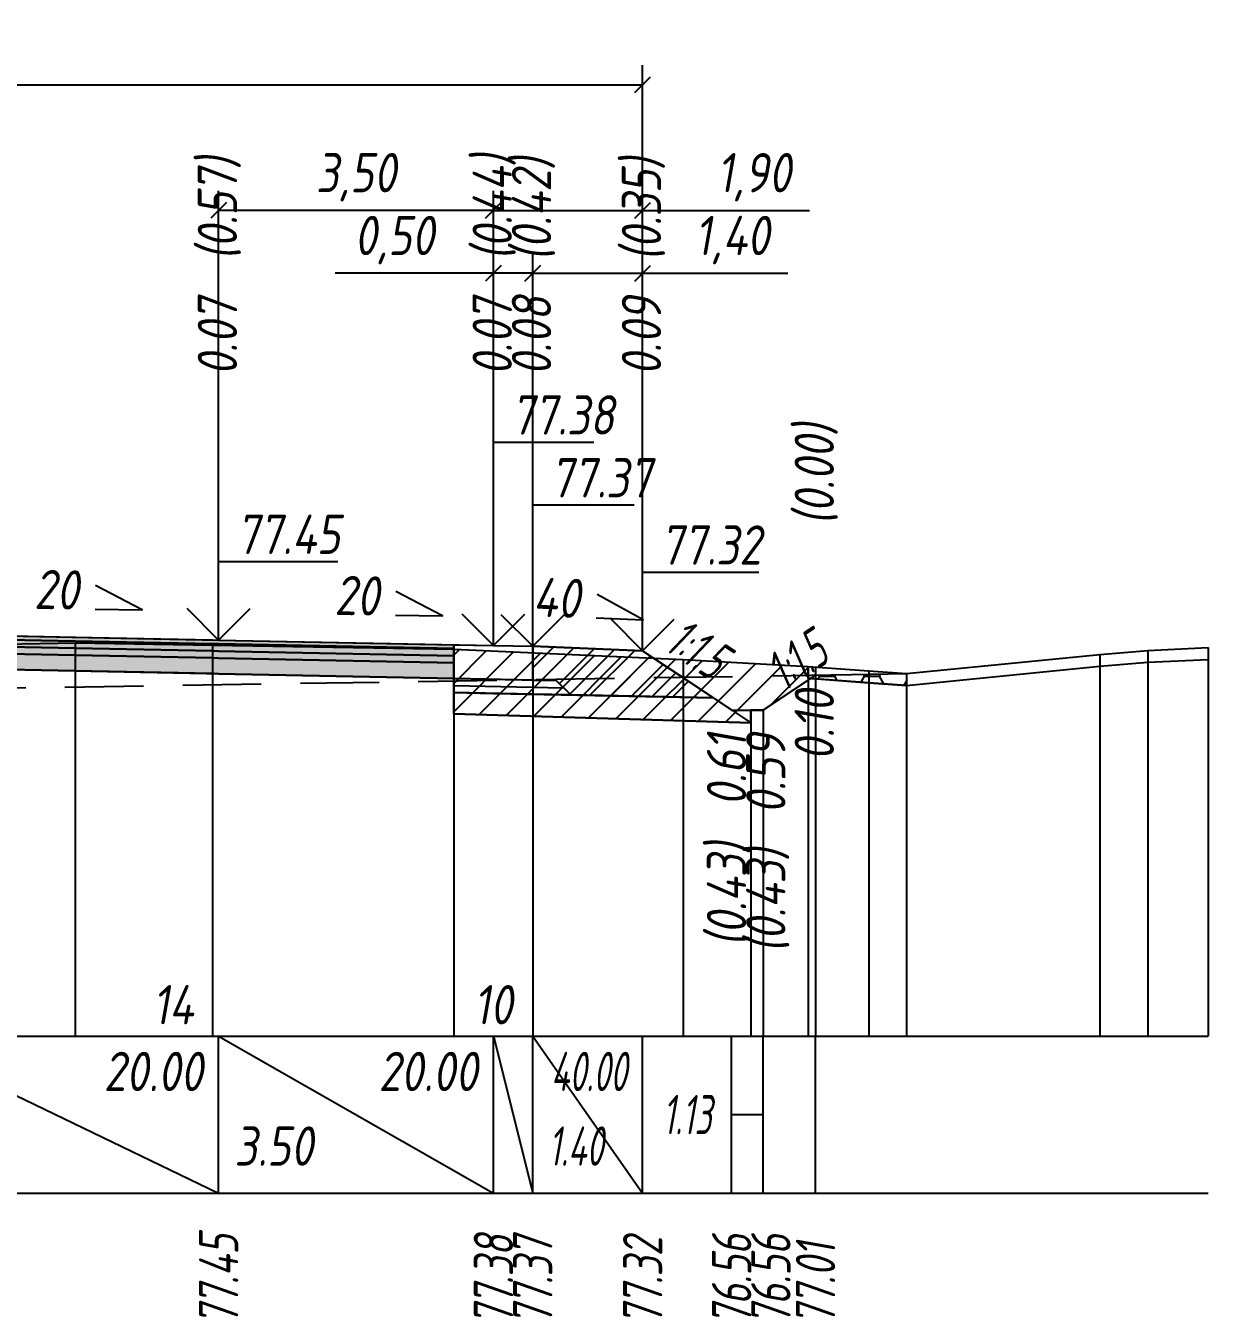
# Model space of a CAD drawing. Extents: x -717 to 1451, y -133302 to 233.
# Drawn here: x 166.6 to 241.9, y -18397.9 to -18315.7 of the extents above; entities that cross this region are included whole.
import ezdxf
from ezdxf.enums import TextEntityAlignment as Align

# ---------------------------------------------------------------- set-up
doc = ezdxf.new("R2010")
doc.units = 0
doc.linetypes.add('штриховая', pattern=[0.75, 0.5, -0.25])
for name, color, linetype in [('Интерполированный поперечник', 2, 'Continuous'), ('Код_514', 1, 'Continuous'), ('Контур_0', 7, 'Continuous'), ('Контур_2521', 7, 'Continuous'), ('Контур_2564', 7, 'Continuous'), ('Контур_2660', 7, 'Continuous'), ('Контур_2665', 7, 'Continuous'), ('Контур_400', 7, 'Continuous'), ('Контур_508', 7, 'Continuous'), ('Контур_512', 7, 'Continuous'), ('Контур_513', 7, 'Continuous'), ('Контур_818', 7, 'Continuous'), ('Красный поперечник', 1, 'Continuous'), ('Объём_2501', 7, 'Continuous'), ('Объём_2564', 7, 'Continuous'), ('Объём_2650', 7, 'Continuous'), ('Объём_2660', 7, 'Continuous'), ('Объём_2661', 7, 'Continuous'), ('Объём_2662', 7, 'Continuous'), ('Объём_2663', 7, 'Continuous'), ('Объём_2664', 7, 'Continuous'), ('Объём_2665', 7, 'Continuous'), ('Объём_2666', 7, 'Continuous'), ('Объём_2667', 7, 'Continuous'), ('Объём_2668', 7, 'Continuous'), ('Объём_2669', 7, 'Continuous'), ('Объём_2675', 7, 'Continuous'), ('Объём_2753', 7, 'Continuous'), ('Откосы', 7, 'Continuous'), ('Отметки покрытия', 7, 'Continuous'), ('Рабочие отметки', 7, 'Continuous'), ('Рабочие отметки доп.', 7, 'Continuous'), ('Слои выравнивания', 7, 'Continuous'), ('Таблица', 7, 'Continuous'), ('Уклоны проезжей части', 7, 'Continuous'), ('Черный поперечник', 3, 'Continuous')]:
    doc.layers.add(name, color=color, linetype=linetype)
for name, color, linetype, true_color in [('Контур_2540', 2, 'Continuous', 0xffff00), ('Контур_2560', 2, 'Continuous', 0xffff00), ('Контур_2561', 7, 'Continuous', 0xff8040), ('Контур_2562', 3, 'Continuous', 0x00ff00), ('Контур_2563', 7, 'Continuous', 0xff8000), ('Контур_2570', 7, 'Continuous', 0x80ff00), ('Контур_2725', 7, 'Continuous', 0x323232), ('Контур_2736', 4, 'Continuous', 0x00ffff), ('Контур_2737', 4, 'Continuous', 0x00ffff), ('Контур_2738', 4, 'Continuous', 0x00ffff), ('Контур_2739', 4, 'Continuous', 0x00ffff), ('Контур_2741', 4, 'Continuous', 0x00ffff), ('Контур_2742', 4, 'Continuous', 0x00ffff), ('Контур_2743', 4, 'Continuous', 0x00ffff), ('Контур_2744', 7, 'Continuous', 0xa4ffff), ('Контур_2745', 7, 'Continuous', 0xa4ffff), ('Контур_2747', 4, 'Continuous', 0x00ffff), ('Контур_2748', 4, 'Continuous', 0x00ffff), ('Контур_2749', 4, 'Continuous', 0x00ffff), ('Контур_2750', 4, 'Continuous', 0x00ffff), ('Контур_2751', 4, 'Continuous', 0x00ffff), ('Контур_2752', 4, 'Continuous', 0x00ffff), ('Контур_2760', 7, 'Continuous', 0x323232), ('Контур_2761', 7, 'Continuous', 0x323232), ('Контур_2762', 7, 'Continuous', 0x323232), ('Контур_2763', 7, 'Continuous', 0x323232), ('Контур_402', 7, 'Continuous', 0xff6464), ('Контур_703', 4, 'Continuous', 0x00ffff), ('Контур_705', 4, 'Continuous', 0x00ffff), ('Контур_707', 4, 'Continuous', 0x00ffff), ('Контур_720', 131, 'Continuous', 0xaaffff), ('Объём_2500', 7, 'Continuous', 0xc0c0c0), ('Объём_2520', 7, 'Continuous', 0x80ffff), ('Объём_2540', 2, 'Continuous', 0xffff00), ('Объём_2560', 2, 'Continuous', 0xffff00), ('Объём_2561', 7, 'Continuous', 0xff8040), ('Объём_2562', 3, 'Continuous', 0x00ff00), ('Объём_2563', 7, 'Continuous', 0xff8000), ('Объём_2570', 7, 'Continuous', 0x80ff00), ('Объём_2600', 7, 'Continuous', 0x808000), ('Объём_2746', 2, 'Continuous', 0xffff00)]:
    doc.layers.add(name, color=color, linetype=linetype, true_color=true_color)
doc.styles.get("Standard").update_dxf_attribs({"font": 'txt', "height": 2.5})
doc.styles.add('М', font='romand.shx', dxfattribs={"width": 0.8, "oblique": 10, "height": 2.5})
doc.dimstyles.new('ISO-25', dxfattribs={"dimtxt": 2.5, "dimasz": 2.5, "dimexe": 1.25, "dimexo": 0.625, "dimtad": 1, "dimtxsty": 'Standard', "dimcen": 2.5, "dimadec": 0, "dimazin": 0, "dimtfac": 1, "dimtmove": 0, "dimatfit": 3, "dimfxl": 1, "dimarcsym": 0})

# ---------------------------------------------------------------- blocks, each defined once
blk = doc.blocks.new('_Oblique')
at = {"color": 0, "linetype": 'ByBlock', "lineweight": -2}
blk.add_line((-0.5, -0.5), (0.5, 0.5), dxfattribs=at)
blk = doc.blocks.new('*D433')
at = {"color": 0, "lineweight": -2, "transparency": 16777216}
for p, q in [((198.897, -18354.617), (198.897, -18330.177)), ((205.897, -18354.897), (205.897, -18330.177)), ((198.897, -18331.427), (205.897, -18331.427)), ((205.897, -18331.427), (215.142, -18331.427))]:
    blk.add_line(p, q, dxfattribs=at)
at = {"layer": 'Defpoints', "color": 0, "transparency": 16777216}
for p in [(205.897, -18331.427), (198.897, -18355.242), (205.897, -18355.522)]:
    blk.add_point(p, dxfattribs=at)
at = {"color": 0, "lineweight": -2, "transparency": 16777216, "rotation": 180}
blk.add_blockref('_Oblique', (198.897, -18331.427), dxfattribs=at)
at = {"color": 0, "lineweight": -2, "transparency": 16777216}
blk.add_blockref('_Oblique', (205.897, -18331.427), dxfattribs=at)
at = {"color": 0, "transparency": 16777216, "insert": (211.602, -18329.314), "char_height": 2.5, "width": 8.75, "attachment_point": 5, "style": 'М'}
blk.add_mtext('1,40', dxfattribs=at)
blk = doc.blocks.new('*D435')
at = {"color": 0, "lineweight": -2, "transparency": 16777216}
for p, q in [((196.397, -18354.567), (196.397, -18330.177)), ((198.897, -18354.617), (198.897, -18330.177)), ((196.397, -18331.427), (186.326, -18331.427)), ((198.897, -18331.427), (196.397, -18331.427))]:
    blk.add_line(p, q, dxfattribs=at)
at = {"layer": 'Defpoints', "color": 0, "transparency": 16777216}
for p in [(198.897, -18331.427), (196.397, -18355.192), (198.897, -18355.242)]:
    blk.add_point(p, dxfattribs=at)
at = {"color": 0, "lineweight": -2, "transparency": 16777216, "rotation": 180}
blk.add_blockref('_Oblique', (196.397, -18331.427), dxfattribs=at)
at = {"color": 0, "lineweight": -2, "transparency": 16777216}
blk.add_blockref('_Oblique', (198.897, -18331.427), dxfattribs=at)
at = {"color": 0, "transparency": 16777216, "insert": (190.087, -18329.314), "char_height": 2.5, "width": 9.16667, "attachment_point": 5, "style": 'М'}
blk.add_mtext('0,50', dxfattribs=at)
blk = doc.blocks.new('*D437')
at = {"color": 0, "lineweight": -2, "transparency": 16777216}
for p, q in [((178.897, -18354.217), (178.897, -18326.177)), ((196.397, -18354.567), (196.397, -18326.177)), ((196.397, -18327.427), (178.897, -18327.427))]:
    blk.add_line(p, q, dxfattribs=at)
at = {"layer": 'Defpoints', "color": 0, "transparency": 16777216}
for p in [(178.897, -18327.427), (178.897, -18354.842), (196.397, -18355.192)]:
    blk.add_point(p, dxfattribs=at)
at = {"color": 0, "lineweight": -2, "transparency": 16777216, "rotation": 180}
blk.add_blockref('_Oblique', (178.897, -18327.427), dxfattribs=at)
at = {"color": 0, "lineweight": -2, "transparency": 16777216}
blk.add_blockref('_Oblique', (196.397, -18327.427), dxfattribs=at)
at = {"color": 0, "transparency": 16777216, "insert": (187.647, -18325.314), "char_height": 2.5, "width": 9.58333, "attachment_point": 5, "style": 'М'}
blk.add_mtext('3,50', dxfattribs=at)
blk = doc.blocks.new('*D438')
at = {"color": 0, "lineweight": -2, "transparency": 16777216}
for p, q in [((196.397, -18354.567), (196.397, -18326.177)), ((205.897, -18354.897), (205.897, -18326.177)), ((196.397, -18327.427), (205.897, -18327.427)), ((205.897, -18327.427), (216.53, -18327.427))]:
    blk.add_line(p, q, dxfattribs=at)
at = {"layer": 'Defpoints', "color": 0, "transparency": 16777216}
for p in [(196.397, -18327.427), (196.397, -18355.192), (205.897, -18355.522)]:
    blk.add_point(p, dxfattribs=at)
at = {"color": 0, "lineweight": -2, "transparency": 16777216, "rotation": 180}
blk.add_blockref('_Oblique', (196.397, -18327.427), dxfattribs=at)
at = {"color": 0, "lineweight": -2, "transparency": 16777216}
blk.add_blockref('_Oblique', (205.897, -18327.427), dxfattribs=at)
at = {"color": 0, "transparency": 16777216, "insert": (212.99, -18325.314), "char_height": 2.5, "width": 8.75, "attachment_point": 5, "style": 'М'}
blk.add_mtext('1,90', dxfattribs=at)
blk = doc.blocks.new('*D440')
at = {"color": 0, "lineweight": -2, "transparency": 16777216}
for p, q in [((110.397, -18354.897), (110.397, -18318.177)), ((205.897, -18354.897), (205.897, -18318.177)), ((110.397, -18319.427), (205.897, -18319.427))]:
    blk.add_line(p, q, dxfattribs=at)
at = {"layer": 'Defpoints', "color": 0, "transparency": 16777216}
for p in [(205.897, -18319.427), (110.397, -18355.522), (205.897, -18355.522)]:
    blk.add_point(p, dxfattribs=at)
at = {"color": 0, "lineweight": -2, "transparency": 16777216, "rotation": 180}
blk.add_blockref('_Oblique', (110.397, -18319.427), dxfattribs=at)
at = {"color": 0, "lineweight": -2, "transparency": 16777216}
blk.add_blockref('_Oblique', (205.897, -18319.427), dxfattribs=at)
at = {"color": 0, "transparency": 16777216, "insert": (158.147, -18317.314), "char_height": 2.5, "width": 10.41667, "attachment_point": 5, "style": 'М'}
blk.add_mtext('19,10', dxfattribs=at)

msp = doc.modelspace()

# ---------------------------------------------------------------- hatches: boundary and pattern name
at = {"layer": 'Объём_2563'}
h = msp.add_hatch(dxfattribs=at)
h.set_pattern_fill('ANSI31', color=256, scale=0.3)
h.paths.add_polyline_path([(201.315, -18358.278), (200.397, -18357.36), (198.897, -18357.33), (198.897, -18355.18), (205.897, -18355.46), (210.397, -18358.46)])
at = {"layer": 'Объём_2570'}
h = msp.add_hatch(dxfattribs=at)
h.set_pattern_fill('ANSI31', color=256, scale=0.2)
h.paths.add_polyline_path([(216.428, -18356.464), (216.904, -18356.5), (216.904, -18357.25), (216.428, -18357.214)])
at = {"layer": 'Объём_2600'}
h = msp.add_hatch(dxfattribs=at)
h.set_pattern_fill('ANSI31', color=6, scale=0.4)
h.paths.add_polyline_path([(213.563, -18359.237), (212.788, -18359.237), (212.788, -18360.054), (193.863, -18359.486), (193.863, -18355.364), (208.472, -18356.011), (216.428, -18356.464), (216.428, -18357.214), (216.58, -18357.226)])
h = msp.add_hatch(dxfattribs=at)
h.set_pattern_fill('HONEY', color=5, scale=0.3)
h.paths.add_polyline_path([(216.904, -18357.009), (222.704, -18356.916), (222.704, -18357.666), (220.288, -18357.5), (216.58, -18357.226)])
at = {"layer": 'Слои выравнивания'}
for color, points in [(2, [(158.147, -18354.365), (160.697, -18354.416), (161.163, -18354.425), (169.763, -18354.597), (178.51, -18354.772), (178.897, -18354.78), (193.863, -18355.079), (193.863, -18355.329), (178.897, -18355.03), (178.51, -18355.022), (169.763, -18354.847), (161.163, -18354.675), (160.697, -18354.666), (158.147, -18354.615)]), (3, [(158.147, -18354.615), (160.697, -18354.666), (161.163, -18354.675), (169.763, -18354.847), (178.51, -18355.022), (178.897, -18355.03), (193.863, -18355.329), (193.863, -18355.779), (178.897, -18355.48), (178.51, -18355.472), (169.763, -18355.297), (161.163, -18355.125), (160.697, -18355.116), (158.147, -18355.065)]), (4, [(158.147, -18355.065), (160.697, -18355.116), (161.163, -18355.125), (169.763, -18355.297), (178.51, -18355.472), (178.897, -18355.48), (193.863, -18355.779), (193.863, -18356.229), (178.897, -18355.93), (178.51, -18355.922), (169.763, -18355.747), (161.163, -18355.575), (160.697, -18355.566), (158.147, -18355.515)]), (5, [(158.147, -18355.515), (160.697, -18355.566), (161.163, -18355.575), (169.763, -18355.747), (178.51, -18355.922), (178.897, -18355.93), (193.863, -18356.229), (193.863, -18357.229), (178.897, -18356.93), (178.51, -18356.922), (169.763, -18356.747), (161.163, -18356.575), (160.697, -18356.566), (158.147, -18356.515)])]:
    msp.add_hatch(color=color, dxfattribs=at).paths.add_polyline_path(points)

# ---------------------------------------------------------------- linework, layer by layer
at = {"layer": 'Интерполированный поперечник', "linetype": 'штриховая', "ltscale": 10, "flags": 128}
msp.add_lwpolyline([(109.123, -18358.735), (222.704, -18356.916)], dxfattribs=at)
at = {"layer": 'Код_514'}
for p, q in [((158.147, -18380), (178.897, -18390)), ((178.897, -18390), (178.897, -18380)), ((178.897, -18380), (196.397, -18390)), ((196.397, -18390), (196.397, -18380)), ((196.397, -18380), (198.897, -18390)), ((198.897, -18390), (198.897, -18380)), ((198.897, -18380), (205.897, -18390)), ((205.897, -18390), (205.897, -18380)), ((211.563, -18390), (211.563, -18380)), ((213.563, -18390), (213.563, -18380)), ((216.904, -18390), (216.904, -18380)), ((211.563, -18385), (213.563, -18385))]:
    msp.add_line(p, q, dxfattribs=at)
at = {"layer": 'Контур_0', "flags": 128}
for points in [[(193.863, -18355.079), (198.897, -18355.18), (198.897, -18357.33), (193.863, -18357.229), (193.863, -18355.079), (193.863, -18355.079)], [(205.897, -18355.46), (208.425, -18357.145), (208.425, -18357.145), (208.425, -18357.145), (208.425, -18357.145), (208.425, -18357.145), (208.425, -18357.145), (208.425, -18357.145), (208.425, -18357.145), (208.425, -18357.145), (208.425, -18357.145), (208.425, -18357.145), (208.425, -18357.145), (208.425, -18357.145), (208.425, -18357.145), (211.563, -18359.237)], [(205.897, -18355.46), (208.425, -18357.145), (208.425, -18357.145), (208.425, -18357.145), (208.425, -18357.145), (208.425, -18357.145), (208.425, -18357.145), (208.425, -18357.145), (208.425, -18357.145), (208.425, -18357.145), (208.425, -18357.145), (208.425, -18357.145), (208.425, -18357.145), (208.425, -18357.145), (208.425, -18357.145), (211.563, -18359.237), (213.563, -18359.237), (216.904, -18357.009), (216.904, -18357.009), (216.904, -18357.009), (216.904, -18357.009), (216.904, -18357.009), (216.904, -18357.009), (216.904, -18357.009), (216.904, -18357.009), (216.904, -18357.009), (216.904, -18357.009), (216.904, -18357.009), (216.904, -18357.009), (216.904, -18357.009)], [(198.897, -18358.23), (193.863, -18358.129), (193.863, -18357.229), (200.397, -18357.36), (201.315, -18358.278), (198.897, -18358.23), (198.897, -18358.23)], [(198.897, -18357.33), (200.397, -18357.36), (201.315, -18358.278), (210.397, -18358.46)]]:
    msp.add_lwpolyline(points, dxfattribs=at)
at = {"layer": 'Контур_2521', "color": 250, "flags": 128}
msp.add_lwpolyline([(193.863, -18357.679), (200.856, -18357.819)], dxfattribs=at)
at = {"layer": 'Контур_2540', "flags": 128}
msp.add_lwpolyline([(196.397, -18358.18), (210.397, -18358.46), (212.788, -18360.054), (193.863, -18359.486), (193.863, -18358.129), (196.397, -18358.18), (196.397, -18358.18)], dxfattribs=at)
at = {"layer": 'Контур_2560', "flags": 128}
msp.add_lwpolyline([(198.897, -18355.18), (205.897, -18355.46), (205.897, -18355.46), (205.897, -18355.46)], dxfattribs=at)
at = {"layer": 'Контур_2561', "flags": 128}
msp.add_lwpolyline([(198.897, -18355.18), (198.897, -18355.18), (205.897, -18355.46), (205.897, -18355.46), (198.897, -18355.18)], dxfattribs=at)
at = {"layer": 'Контур_2562', "flags": 128}
msp.add_lwpolyline([(205.897, -18355.46), (205.897, -18355.46), (205.897, -18355.46), (205.897, -18355.46), (205.897, -18355.46)], dxfattribs=at)
at = {"layer": 'Контур_2563', "flags": 128}
msp.add_lwpolyline([(201.315, -18358.278), (200.397, -18357.36), (198.897, -18357.33), (198.897, -18355.18), (205.897, -18355.46), (210.397, -18358.46), (201.315, -18358.278), (201.315, -18358.278)], dxfattribs=at)
at = {"layer": 'Контур_2564', "flags": 128}
msp.add_lwpolyline([(198.897, -18355.18), (205.897, -18355.46)], dxfattribs=at)
at = {"layer": 'Контур_2570', "flags": 128}
msp.add_lwpolyline([(160.697, -18355.135), (169.763, -18354.953), (178.51, -18355.105), (193.863, -18355.364), (208.472, -18356.011), (216.428, -18356.464), (216.428, -18357.214), (220.288, -18357.5), (222.704, -18357.666), (222.704, -18357.666), (235.006, -18356.447), (238.07, -18356.191), (241.904, -18356.017)], dxfattribs=at)
at = {"layer": 'Контур_2660', "flags": 128}
msp.add_lwpolyline([(193.863, -18359.486), (212.788, -18360.054)], dxfattribs=at)
at = {"layer": 'Контур_2665', "flags": 128}
msp.add_lwpolyline([(205.897, -18355.46), (205.897, -18355.46)], dxfattribs=at)
at = {"layer": 'Контур_2725', "flags": 128}
msp.add_lwpolyline([(145.138, -18356.775), (158.147, -18356.515), (160.697, -18356.566), (161.163, -18356.575), (169.763, -18356.747), (178.51, -18356.922), (178.897, -18356.93), (193.863, -18357.229)], dxfattribs=at)
at = {"layer": 'Контур_2736', "flags": 128}
for points in [[(205.897, -18355.46), (208.425, -18357.145)], [(208.425, -18357.145), (211.563, -18359.237)]]:
    msp.add_lwpolyline(points, dxfattribs=at)
at = {"layer": 'Контур_2737', "flags": 128}
msp.add_lwpolyline([(208.425, -18357.145), (208.425, -18357.145)], dxfattribs=at)
at = {"layer": 'Контур_2738', "flags": 128}
msp.add_lwpolyline([(208.425, -18357.145), (208.425, -18357.145)], dxfattribs=at)
at = {"layer": 'Контур_2739', "flags": 128}
msp.add_lwpolyline([(208.425, -18357.145), (208.425, -18357.145)], dxfattribs=at)
at = {"layer": 'Контур_2741', "flags": 128}
msp.add_lwpolyline([(216.904, -18357.009), (216.904, -18357.009)], dxfattribs=at)
at = {"layer": 'Контур_2742', "flags": 128}
msp.add_lwpolyline([(216.904, -18357.009), (216.904, -18357.009)], dxfattribs=at)
at = {"layer": 'Контур_2743', "flags": 128}
msp.add_lwpolyline([(216.904, -18357.009), (216.904, -18357.009)], dxfattribs=at)
at = {"layer": 'Контур_2744', "flags": 128}
msp.add_lwpolyline([(216.904, -18357.009), (216.904, -18357.009)], dxfattribs=at)
msp.add_lwpolyline([(216.904, -18357.009), (216.904, -18357.009)], dxfattribs=at)
msp.add_lwpolyline([(216.904, -18357.009), (216.904, -18357.009)], dxfattribs=at)
msp.add_lwpolyline([(216.904, -18357.009), (216.904, -18357.009)], dxfattribs=at)
msp.add_lwpolyline([(216.904, -18357.009), (216.904, -18357.009)], dxfattribs=at)
msp.add_lwpolyline([(216.904, -18357.009), (216.904, -18357.009)], dxfattribs=at)
at = {"layer": 'Контур_2745', "flags": 128}
msp.add_lwpolyline([(208.425, -18357.145), (208.425, -18357.145)], dxfattribs=at)
msp.add_lwpolyline([(208.425, -18357.145), (208.425, -18357.145)], dxfattribs=at)
msp.add_lwpolyline([(208.425, -18357.145), (208.425, -18357.145)], dxfattribs=at)
msp.add_lwpolyline([(208.425, -18357.145), (208.425, -18357.145)], dxfattribs=at)
msp.add_lwpolyline([(208.425, -18357.145), (208.425, -18357.145)], dxfattribs=at)
msp.add_lwpolyline([(208.425, -18357.145), (208.425, -18357.145)], dxfattribs=at)
at = {"layer": 'Контур_2747', "flags": 128}
msp.add_lwpolyline([(208.425, -18357.145), (208.425, -18357.145)], dxfattribs=at)
at = {"layer": 'Контур_2748', "flags": 128}
msp.add_lwpolyline([(208.425, -18357.145), (208.425, -18357.145)], dxfattribs=at)
at = {"layer": 'Контур_2749', "flags": 128}
msp.add_lwpolyline([(208.425, -18357.145), (208.425, -18357.145)], dxfattribs=at)
at = {"layer": 'Контур_2750', "flags": 128}
msp.add_lwpolyline([(216.904, -18357.009), (216.904, -18357.009)], dxfattribs=at)
at = {"layer": 'Контур_2751', "flags": 128}
msp.add_lwpolyline([(216.904, -18357.009), (216.904, -18357.009)], dxfattribs=at)
at = {"layer": 'Контур_2752', "flags": 128}
msp.add_lwpolyline([(216.904, -18357.009), (216.904, -18357.009)], dxfattribs=at)
at = {"layer": 'Контур_2760', "flags": 128}
msp.add_lwpolyline([(145.138, -18354.625), (158.147, -18354.365), (160.697, -18354.416), (161.163, -18354.425), (169.763, -18354.597), (178.51, -18354.772), (178.897, -18354.78), (193.863, -18355.079)], dxfattribs=at)
at = {"layer": 'Контур_2761', "flags": 128}
msp.add_lwpolyline([(145.138, -18354.875), (158.147, -18354.615), (160.697, -18354.666), (161.163, -18354.675), (169.763, -18354.847), (178.51, -18355.022), (178.897, -18355.03), (193.863, -18355.329)], dxfattribs=at)
at = {"layer": 'Контур_2762', "flags": 128}
msp.add_lwpolyline([(145.138, -18355.325), (158.147, -18355.065), (160.697, -18355.116), (161.163, -18355.125), (169.763, -18355.297), (178.51, -18355.472), (178.897, -18355.48), (193.863, -18355.779)], dxfattribs=at)
at = {"layer": 'Контур_2763', "flags": 128}
msp.add_lwpolyline([(145.138, -18355.775), (158.147, -18355.515), (160.697, -18355.566), (161.163, -18355.575), (169.763, -18355.747), (178.51, -18355.922), (178.897, -18355.93), (193.863, -18356.229)], dxfattribs=at)
at = {"layer": 'Контур_400', "flags": 128}
msp.add_lwpolyline([(158.147, -18354.365), (178.897, -18354.78), (196.397, -18355.13), (196.397, -18355.13), (196.397, -18355.13), (196.397, -18355.13), (196.397, -18355.13), (196.397, -18355.13), (198.897, -18355.18)], dxfattribs=at)
at = {"layer": 'Контур_402', "flags": 128}
msp.add_lwpolyline([(105, -18360.009), (145.138, -18358.805), (145.138, -18356.775), (158.147, -18356.515), (193.863, -18357.229), (193.863, -18359.486), (212.788, -18360.054)], dxfattribs=at)
at = {"layer": 'Контур_508', "flags": 128}
msp.add_lwpolyline([(105, -18360.009), (145.138, -18358.805), (145.138, -18356.775), (158.147, -18356.515), (193.863, -18357.229), (193.863, -18359.486), (212.788, -18360.054), (212.788, -18359.237), (213.563, -18359.237), (216.904, -18357.009)], dxfattribs=at)
at = {"layer": 'Контур_512', "flags": 128}
msp.add_lwpolyline([(193.863, -18359.486), (212.788, -18360.054), (212.788, -18359.237), (213.563, -18359.237), (216.904, -18357.009)], dxfattribs=at)
at = {"layer": 'Контур_513', "flags": 128}
msp.add_lwpolyline([(105, -18360.009), (145.138, -18358.805), (145.138, -18356.775), (158.147, -18356.515), (193.863, -18357.229), (193.863, -18359.486), (212.788, -18360.054), (212.788, -18359.237), (213.563, -18359.237), (216.904, -18357.009)], dxfattribs=at)
at = {"layer": 'Контур_703', "flags": 128}
msp.add_lwpolyline([(205.897, -18355.46), (208.425, -18357.145)], dxfattribs=at)
at = {"layer": 'Контур_705', "flags": 128}
msp.add_lwpolyline([(208.425, -18357.145), (208.425, -18357.145)], dxfattribs=at)
at = {"layer": 'Контур_707', "flags": 128}
msp.add_lwpolyline([(213.563, -18359.237), (216.904, -18357.009)], dxfattribs=at)
at = {"layer": 'Контур_720', "flags": 128}
msp.add_lwpolyline([(211.563, -18359.237), (213.563, -18359.237)], dxfattribs=at)
at = {"layer": 'Контур_818', "flags": 128}
msp.add_lwpolyline([(105, -18359.808), (108.974, -18359.49), (109.123, -18359.485), (109.123, -18359.485), (109.774, -18359.366), (121.581, -18357.175), (121.581, -18356.425), (135.997, -18355.821), (145.138, -18355.427), (158.147, -18355.183), (160.697, -18355.135), (169.763, -18354.953), (178.51, -18355.105), (193.863, -18355.364), (208.472, -18356.011), (216.428, -18356.464), (216.428, -18357.214), (216.904, -18357.25)], dxfattribs=at)
at = {"layer": 'Красный поперечник'}
for p, q in [((158.147, -18354.365), (178.897, -18354.78)), ((178.897, -18354.78), (196.397, -18355.13)), ((196.397, -18355.13), (198.897, -18355.18)), ((198.897, -18355.18), (205.897, -18355.46)), ((205.897, -18355.46), (211.563, -18359.237)), ((213.563, -18359.237), (216.904, -18357.009)), ((216.904, -18357.009), (216.904, -18380)), ((211.563, -18359.237), (213.563, -18359.237)), ((212.788, -18359.237), (212.788, -18380)), ((213.563, -18359.237), (213.563, -18380)), ((193.863, -18359.486), (193.863, -18380)), ((212.788, -18360.054), (212.788, -18380))]:
    msp.add_line(p, q, dxfattribs=at)
at = {"layer": 'Объём_2500', "flags": 128}
msp.add_lwpolyline([(193.863, -18355.079), (198.897, -18355.18), (198.897, -18357.33), (193.863, -18357.229), (193.863, -18355.079), (193.863, -18355.079)], dxfattribs=at)
at = {"layer": 'Объём_2501', "flags": 128}
msp.add_lwpolyline([(158.147, -18354.365), (178.897, -18354.78), (196.397, -18355.13), (196.397, -18355.13), (196.397, -18355.13), (196.397, -18355.13), (196.397, -18355.13), (196.397, -18355.13), (198.897, -18355.18)], dxfattribs=at)
at = {"layer": 'Объём_2520', "color": 250, "flags": 128}
msp.add_lwpolyline([(198.897, -18358.23), (193.863, -18358.129), (193.863, -18357.229), (200.397, -18357.36), (201.315, -18358.278), (198.897, -18358.23), (198.897, -18358.23)], dxfattribs=at)
at = {"layer": 'Объём_2540', "flags": 128}
msp.add_lwpolyline([(196.397, -18358.18), (210.397, -18358.46), (212.788, -18360.054), (193.863, -18359.486), (193.863, -18358.129), (196.397, -18358.18), (196.397, -18358.18)], dxfattribs=at)
at = {"layer": 'Объём_2560', "flags": 128}
msp.add_lwpolyline([(198.897, -18355.18), (205.897, -18355.46), (205.897, -18355.46), (205.897, -18355.46)], dxfattribs=at)
at = {"layer": 'Объём_2561', "flags": 128}
msp.add_lwpolyline([(198.897, -18355.18), (198.897, -18355.18), (205.897, -18355.46), (205.897, -18355.46), (198.897, -18355.18)], dxfattribs=at)
at = {"layer": 'Объём_2562', "flags": 128}
msp.add_lwpolyline([(205.897, -18355.46), (205.897, -18355.46), (205.897, -18355.46), (205.897, -18355.46), (205.897, -18355.46)], dxfattribs=at)
at = {"layer": 'Объём_2563', "color": 250, "flags": 128}
msp.add_lwpolyline([(201.315, -18358.278), (200.397, -18357.36), (198.897, -18357.33), (198.897, -18355.18), (205.897, -18355.46), (210.397, -18358.46), (201.315, -18358.278), (201.315, -18358.278)], dxfattribs=at)
at = {"layer": 'Объём_2564', "flags": 128}
msp.add_lwpolyline([(198.897, -18355.18), (205.897, -18355.46)], dxfattribs=at)
at = {"layer": 'Объём_2570', "flags": 128}
msp.add_lwpolyline([(216.428, -18356.464), (216.904, -18356.5), (216.904, -18357.25), (216.428, -18357.214), (216.428, -18356.464), (216.428, -18356.464)], dxfattribs=at)
at = {"layer": 'Объём_2600', "color": 5, "flags": 128}
msp.add_lwpolyline([(216.904, -18357.009), (222.704, -18356.916), (222.704, -18357.666), (220.288, -18357.5), (216.58, -18357.226), (216.904, -18357.009), (216.904, -18357.009)], dxfattribs=at)
at = {"layer": 'Объём_2650', "color": 6, "flags": 128}
msp.add_lwpolyline([(213.563, -18359.237), (212.788, -18359.237), (212.788, -18360.054), (193.863, -18359.486), (193.863, -18355.364), (208.472, -18356.011), (216.428, -18356.464), (216.428, -18357.214), (216.58, -18357.226), (213.563, -18359.237), (213.563, -18359.237)], dxfattribs=at)
at = {"layer": 'Объём_2660', "flags": 128}
msp.add_lwpolyline([(193.863, -18359.486), (212.788, -18360.054)], dxfattribs=at)
at = {"layer": 'Объём_2661', "flags": 128}
msp.add_lwpolyline([(205.897, -18355.46), (208.425, -18357.145), (211.563, -18359.237)], dxfattribs=at)
at = {"layer": 'Объём_2662', "flags": 128}
msp.add_lwpolyline([(213.563, -18359.237), (216.904, -18357.009)], dxfattribs=at)
at = {"layer": 'Объём_2663', "flags": 128}
msp.add_lwpolyline([(211.563, -18359.237), (213.563, -18359.237)], dxfattribs=at)
at = {"layer": 'Объём_2664', "flags": 128}
msp.add_lwpolyline([(211.563, -18359.237), (213.563, -18359.237)], dxfattribs=at)
at = {"layer": 'Объём_2665', "flags": 128}
msp.add_lwpolyline([(205.897, -18355.46), (205.897, -18355.46)], dxfattribs=at)
at = {"layer": 'Объём_2666', "flags": 128}
for points in [[(205.897, -18355.46), (208.425, -18357.145)], [(208.425, -18357.145), (211.563, -18359.237)]]:
    msp.add_lwpolyline(points, dxfattribs=at)
at = {"layer": 'Объём_2667', "flags": 128}
for points in [[(208.425, -18357.145), (208.425, -18357.145)], [(216.904, -18357.009), (216.904, -18357.009)]]:
    msp.add_lwpolyline(points, dxfattribs=at)
at = {"layer": 'Объём_2668', "flags": 128}
for points in [[(208.425, -18357.145), (208.425, -18357.145)], [(216.904, -18357.009), (216.904, -18357.009)]]:
    msp.add_lwpolyline(points, dxfattribs=at)
at = {"layer": 'Объём_2669', "flags": 128}
for points in [[(208.425, -18357.145), (208.425, -18357.145)], [(216.904, -18357.009), (216.904, -18357.009)]]:
    msp.add_lwpolyline(points, dxfattribs=at)
at = {"layer": 'Объём_2675', "flags": 128}
for points in [[(208.425, -18357.145), (208.425, -18357.145)], [(208.425, -18357.145), (208.425, -18357.145)], [(208.425, -18357.145), (208.425, -18357.145)], [(208.425, -18357.145), (208.425, -18357.145)], [(208.425, -18357.145), (208.425, -18357.145)], [(208.425, -18357.145), (208.425, -18357.145)], [(216.904, -18357.009), (216.904, -18357.009)], [(216.904, -18357.009), (216.904, -18357.009)], [(216.904, -18357.009), (216.904, -18357.009)], [(216.904, -18357.009), (216.904, -18357.009)], [(216.904, -18357.009), (216.904, -18357.009)], [(216.904, -18357.009), (216.904, -18357.009)]]:
    msp.add_lwpolyline(points, dxfattribs=at)
at = {"layer": 'Объём_2746', "flags": 128}
msp.add_lwpolyline([(193.863, -18359.486), (193.863, -18355.364), (206.599, -18355.928), (211.563, -18359.237), (212.788, -18359.237), (212.788, -18360.054), (193.863, -18359.486), (193.863, -18359.486)], dxfattribs=at)
at = {"layer": 'Объём_2753', "flags": 128}
msp.add_lwpolyline([(193.863, -18355.079), (193.863, -18355.079)], dxfattribs=at)
at = {"layer": 'Откосы', "color": 1, "flags": 128}
for points in [[(171.035, -18352.806), (174.035, -18352.866), (171.065, -18351.306)], [(190.16, -18353.188), (193.16, -18353.248), (190.19, -18351.688)], [(202.94, -18353.37), (205.938, -18353.49), (203, -18351.872)]]:
    msp.add_lwpolyline(points, dxfattribs=at)
at = {"layer": 'Отметки покрытия', "color": 1}
for p, q in [((196.397, -18355.13), (196.397, -18342.18)), ((196.397, -18342.18), (202.797, -18342.18)), ((198.897, -18355.18), (198.897, -18346.18)), ((198.897, -18346.18), (205.347, -18346.18)), ((178.897, -18354.78), (178.897, -18349.78)), ((178.897, -18349.78), (186.497, -18349.78)), ((205.897, -18355.46), (205.897, -18350.46)), ((205.897, -18350.46), (213.297, -18350.46)), ((178.897, -18354.78), (176.897, -18352.78)), ((178.897, -18354.78), (180.897, -18352.78)), ((196.397, -18355.13), (194.397, -18353.13)), ((196.397, -18355.13), (198.397, -18353.13)), ((198.897, -18355.18), (196.897, -18353.18)), ((198.897, -18355.18), (200.897, -18353.18)), ((205.897, -18355.46), (203.897, -18353.46)), ((205.897, -18355.46), (207.897, -18353.46))]:
    msp.add_line(p, q, dxfattribs=at)
at = {"layer": 'Слои выравнивания'}
for p, q in [((193.863, -18355.079), (193.863, -18380)), ((198.897, -18355.18), (198.897, -18380))]:
    msp.add_line(p, q, dxfattribs=at)
at = {"layer": 'Слои выравнивания', "color": 2, "flags": 128}
msp.add_lwpolyline([(158.147, -18354.365), (160.697, -18354.416), (161.163, -18354.425), (169.763, -18354.597), (178.51, -18354.772), (178.897, -18354.78), (193.863, -18355.079), (193.863, -18355.329), (178.897, -18355.03), (178.51, -18355.022), (169.763, -18354.847), (161.163, -18354.675), (160.697, -18354.666), (158.147, -18354.615)], close=True, dxfattribs=at)
at = {"layer": 'Слои выравнивания', "color": 3, "flags": 128}
msp.add_lwpolyline([(158.147, -18354.615), (160.697, -18354.666), (161.163, -18354.675), (169.763, -18354.847), (178.51, -18355.022), (178.897, -18355.03), (193.863, -18355.329), (193.863, -18355.779), (178.897, -18355.48), (178.51, -18355.472), (169.763, -18355.297), (161.163, -18355.125), (160.697, -18355.116), (158.147, -18355.065)], close=True, dxfattribs=at)
at = {"layer": 'Слои выравнивания', "color": 4, "flags": 128}
msp.add_lwpolyline([(158.147, -18355.065), (160.697, -18355.116), (161.163, -18355.125), (169.763, -18355.297), (178.51, -18355.472), (178.897, -18355.48), (193.863, -18355.779), (193.863, -18356.229), (178.897, -18355.93), (178.51, -18355.922), (169.763, -18355.747), (161.163, -18355.575), (160.697, -18355.566), (158.147, -18355.515)], close=True, dxfattribs=at)
at = {"layer": 'Слои выравнивания', "color": 5, "flags": 128}
msp.add_lwpolyline([(158.147, -18355.515), (160.697, -18355.566), (161.163, -18355.575), (169.763, -18355.747), (178.51, -18355.922), (178.897, -18355.93), (193.863, -18356.229), (193.863, -18357.229), (178.897, -18356.93), (178.51, -18356.922), (169.763, -18356.747), (161.163, -18356.575), (160.697, -18356.566), (158.147, -18356.515)], close=True, dxfattribs=at)
at = {"layer": 'Таблица'}
for p, q in [((80, -18380), (241.904, -18380)), ((80, -18390), (241.904, -18390))]:
    msp.add_line(p, q, dxfattribs=at)
at = {"layer": 'Черный поперечник', "color": 7}
for p, q in [((169.763, -18354.953), (169.763, -18380)), ((178.51, -18355.105), (178.51, -18380)), ((241.904, -18355.267), (241.904, -18380)), ((193.863, -18355.364), (193.863, -18380)), ((208.472, -18356.011), (208.472, -18380)), ((235.006, -18355.697), (235.006, -18380)), ((238.07, -18355.441), (238.07, -18380)), ((216.428, -18356.464), (216.428, -18380)), ((220.288, -18356.75), (220.288, -18380)), ((222.704, -18356.916), (222.704, -18380))]:
    msp.add_line(p, q, dxfattribs=at)
at = {"layer": 'Черный поперечник', "flags": 128}
msp.add_lwpolyline([(80, -18360), (88.609, -18359.914), (96.421, -18359.744), (108.974, -18358.74), (109.123, -18358.735), (109.774, -18358.616), (121.581, -18356.425), (135.997, -18355.821), (145.138, -18355.427), (158.147, -18355.183), (160.697, -18355.135), (169.763, -18354.953), (178.51, -18355.105), (193.863, -18355.364), (208.472, -18356.011), (216.428, -18356.464), (220.288, -18356.75), (222.704, -18356.916), (235.006, -18355.697), (238.07, -18355.441), (241.904, -18355.267)], dxfattribs=at)

# ---------------------------------------------------------------- texts
at = {"layer": 'Код_514', "style": 'М', "oblique": 10}
for s, width, p in [('20.00', 0.8, (177.897, -18381)), ('20.00', 0.8, (195.397, -18381)), ('40.00', 0.6, (204.897, -18381))]:
    msp.add_text(s, height=2.5, dxfattribs=dict(at, width=width)).set_placement(p, align=Align.TOP_RIGHT)
at = {"layer": 'Код_514', "style": 'М', "oblique": 10, "width": 0.6}
msp.add_text('1.13', height=2.5, dxfattribs=at).set_placement((208.73, -18385), align=Align.MIDDLE_CENTER)
at = {"layer": 'Код_514', "style": 'М', "oblique": 10}
for s, width, p in [('3.50', 0.8, (179.897, -18389)), ('1.40', 0.6, (199.897, -18389))]:
    msp.add_text(s, height=2.5, dxfattribs=dict(at, width=width)).set_placement(p, align=Align.BOTTOM_LEFT)
at = {"layer": 'Код_514', "style": 'М', "oblique": 10, "width": 0.7}
for s, p in [('77.45', (178.897, -18398.382)), ('77.38', (196.397, -18398.382)), ('77.37', (198.897, -18398.382)), ('77.32', (205.897, -18398.382)), ('76.56', (211.563, -18398.382)), ('76.56', (214.063, -18398.382)), ('77.01', (216.904, -18398.382))]:
    msp.add_text(s, height=2.5, rotation=90, dxfattribs=at).set_placement(p, align=Align.MIDDLE_LEFT)
at = {"layer": 'Отметки покрытия', "color": 1, "style": 'М', "oblique": 10, "width": 0.8}
for s, p in [('77.38', (197.538, -18342.449)), ('77.37', (200.038, -18346.449)), ('77.45', (180.038, -18350.049)), ('77.32', (207.038, -18350.729))]:
    msp.add_text(s, height=2.5, dxfattribs=at).set_placement(p, align=Align.BOTTOM_LEFT)
at = {"layer": 'Рабочие отметки', "color": 1, "style": 'М', "oblique": 10, "width": 0.8}
for s, p in [('0.07', (178.819, -18337.93)), ('0.07', (196.319, -18337.93)), ('0.08', (198.819, -18337.93)), ('0.09', (205.819, -18337.93))]:
    msp.add_text(s, height=2.5, rotation=90, dxfattribs=at).set_placement(p, align=Align.MIDDLE_LEFT)
for s, p in [('0.10', (216.826, -18357.94)), ('0.61', (211.235, -18360.743)), ('0.59', (213.735, -18360.743))]:
    msp.add_text(s, height=2.5, rotation=90, dxfattribs=at).set_placement(p, align=Align.MIDDLE_RIGHT)
at = {"layer": 'Рабочие отметки доп.', "color": 1, "style": 'М', "oblique": 10, "width": 0.8}
for s, p in [('(0.57)', (178.819, -18330.58)), ('(0.44)', (196.319, -18330.58)), ('(0.42)', (198.819, -18330.63)), ('(0.35)', (205.819, -18330.63)), ('(0.00)', (216.826, -18347.44))]:
    msp.add_text(s, height=2.5, rotation=90, dxfattribs=at).set_placement(p, align=Align.MIDDLE_LEFT)
for p in [(211.235, -18367.643), (213.735, -18368.043)]:
    msp.add_text('(0.43)', height=2.5, rotation=90, dxfattribs=at).set_placement(p, align=Align.MIDDLE_RIGHT)
at = {"layer": 'Слои выравнивания', "style": 'М', "oblique": 10, "width": 0.8}
for s, p in [('14', (176.005, -18380)), ('10', (196.38, -18380))]:
    msp.add_text(s, height=2.5, dxfattribs=at).set_placement(p, align=Align.BOTTOM_CENTER)
at = {"layer": 'Уклоны проезжей части', "color": 1, "style": 'М', "oblique": 10}
for s, rotation, width, p in [('20', 358.85423, 0.8, (168.542, -18353.573)), ('20', 358.85423, 0.8, (187.667, -18353.955)), ('40', 357.70938, 0.8, (200.348, -18354.086)), ('1:1.5', 326.30994, 0.6, (208.304, -18357.006)), ('1:1.5', 33.69007, 0.6, (216.831, -18357.717))]:
    msp.add_text(s, height=2.5, rotation=rotation, dxfattribs=dict(at, width=width)).set_placement(p, align=Align.BOTTOM_CENTER)

# ---------------------------------------------------------------- dimensions: what is measured, and where the dimension line sits
at = {"color": 5}
dim = msp.add_linear_dim(base=(205.897, -18319.427), p1=(110.397, -18355.522), p2=(205.897, -18355.522), angle=180, dimstyle='ISO-25', override={"dimasz": 1, "dimlfac": 0.2, "dimzin": 0, "dimtxsty": 'М', "dimblk1": 'Oblique', "dimblk2": 'Oblique', "dimsah": 1}, dxfattribs=at)
dim.commit()
dim.dimension.update_dxf_attribs({"geometry": '*D440', "text_midpoint": (158.147, -18317.314)})
dim = msp.add_linear_dim(base=(178.897, -18327.427), p1=(196.397, -18355.192), p2=(178.897, -18354.842), dimstyle='ISO-25', override={"dimasz": 1, "dimlfac": 0.2, "dimzin": 0, "dimtxsty": 'М', "dimblk1": 'Oblique', "dimblk2": 'Oblique', "dimsah": 1}, dxfattribs=at)
dim.commit()
dim.dimension.update_dxf_attribs({"geometry": '*D437', "text_midpoint": (187.647, -18325.314)})
dim = msp.add_linear_dim(base=(196.397, -18327.427), p1=(205.897, -18355.522), p2=(196.397, -18355.192), dimstyle='ISO-25', override={"dimasz": 1, "dimlfac": 0.2, "dimzin": 0, "dimtxsty": 'М', "dimblk1": 'Oblique', "dimblk2": 'Oblique', "dimsah": 1}, dxfattribs=at)
dim.commit()
dim.dimension.update_dxf_attribs({"geometry": '*D438', "text_midpoint": (212.99, -18327.427), "dimtype": 160})
for base, p1, p2, picture, middle in [((198.897, -18331.427), (196.397, -18355.192), (198.897, -18355.242), '*D435', (190.087, -18331.427)), ((205.897, -18331.427), (198.897, -18355.242), (205.897, -18355.522), '*D433', (211.602, -18331.427))]:
    dim = msp.add_linear_dim(base=base, p1=p1, p2=p2, angle=180, dimstyle='ISO-25', override={"dimasz": 1, "dimlfac": 0.2, "dimzin": 0, "dimtxsty": 'М', "dimblk1": 'Oblique', "dimblk2": 'Oblique', "dimsah": 1}, dxfattribs=at)
    dim.commit()
    dim.dimension.update_dxf_attribs({"geometry": picture, "text_midpoint": middle, "dimtype": 160})

doc.saveas('drawing.dxf')
